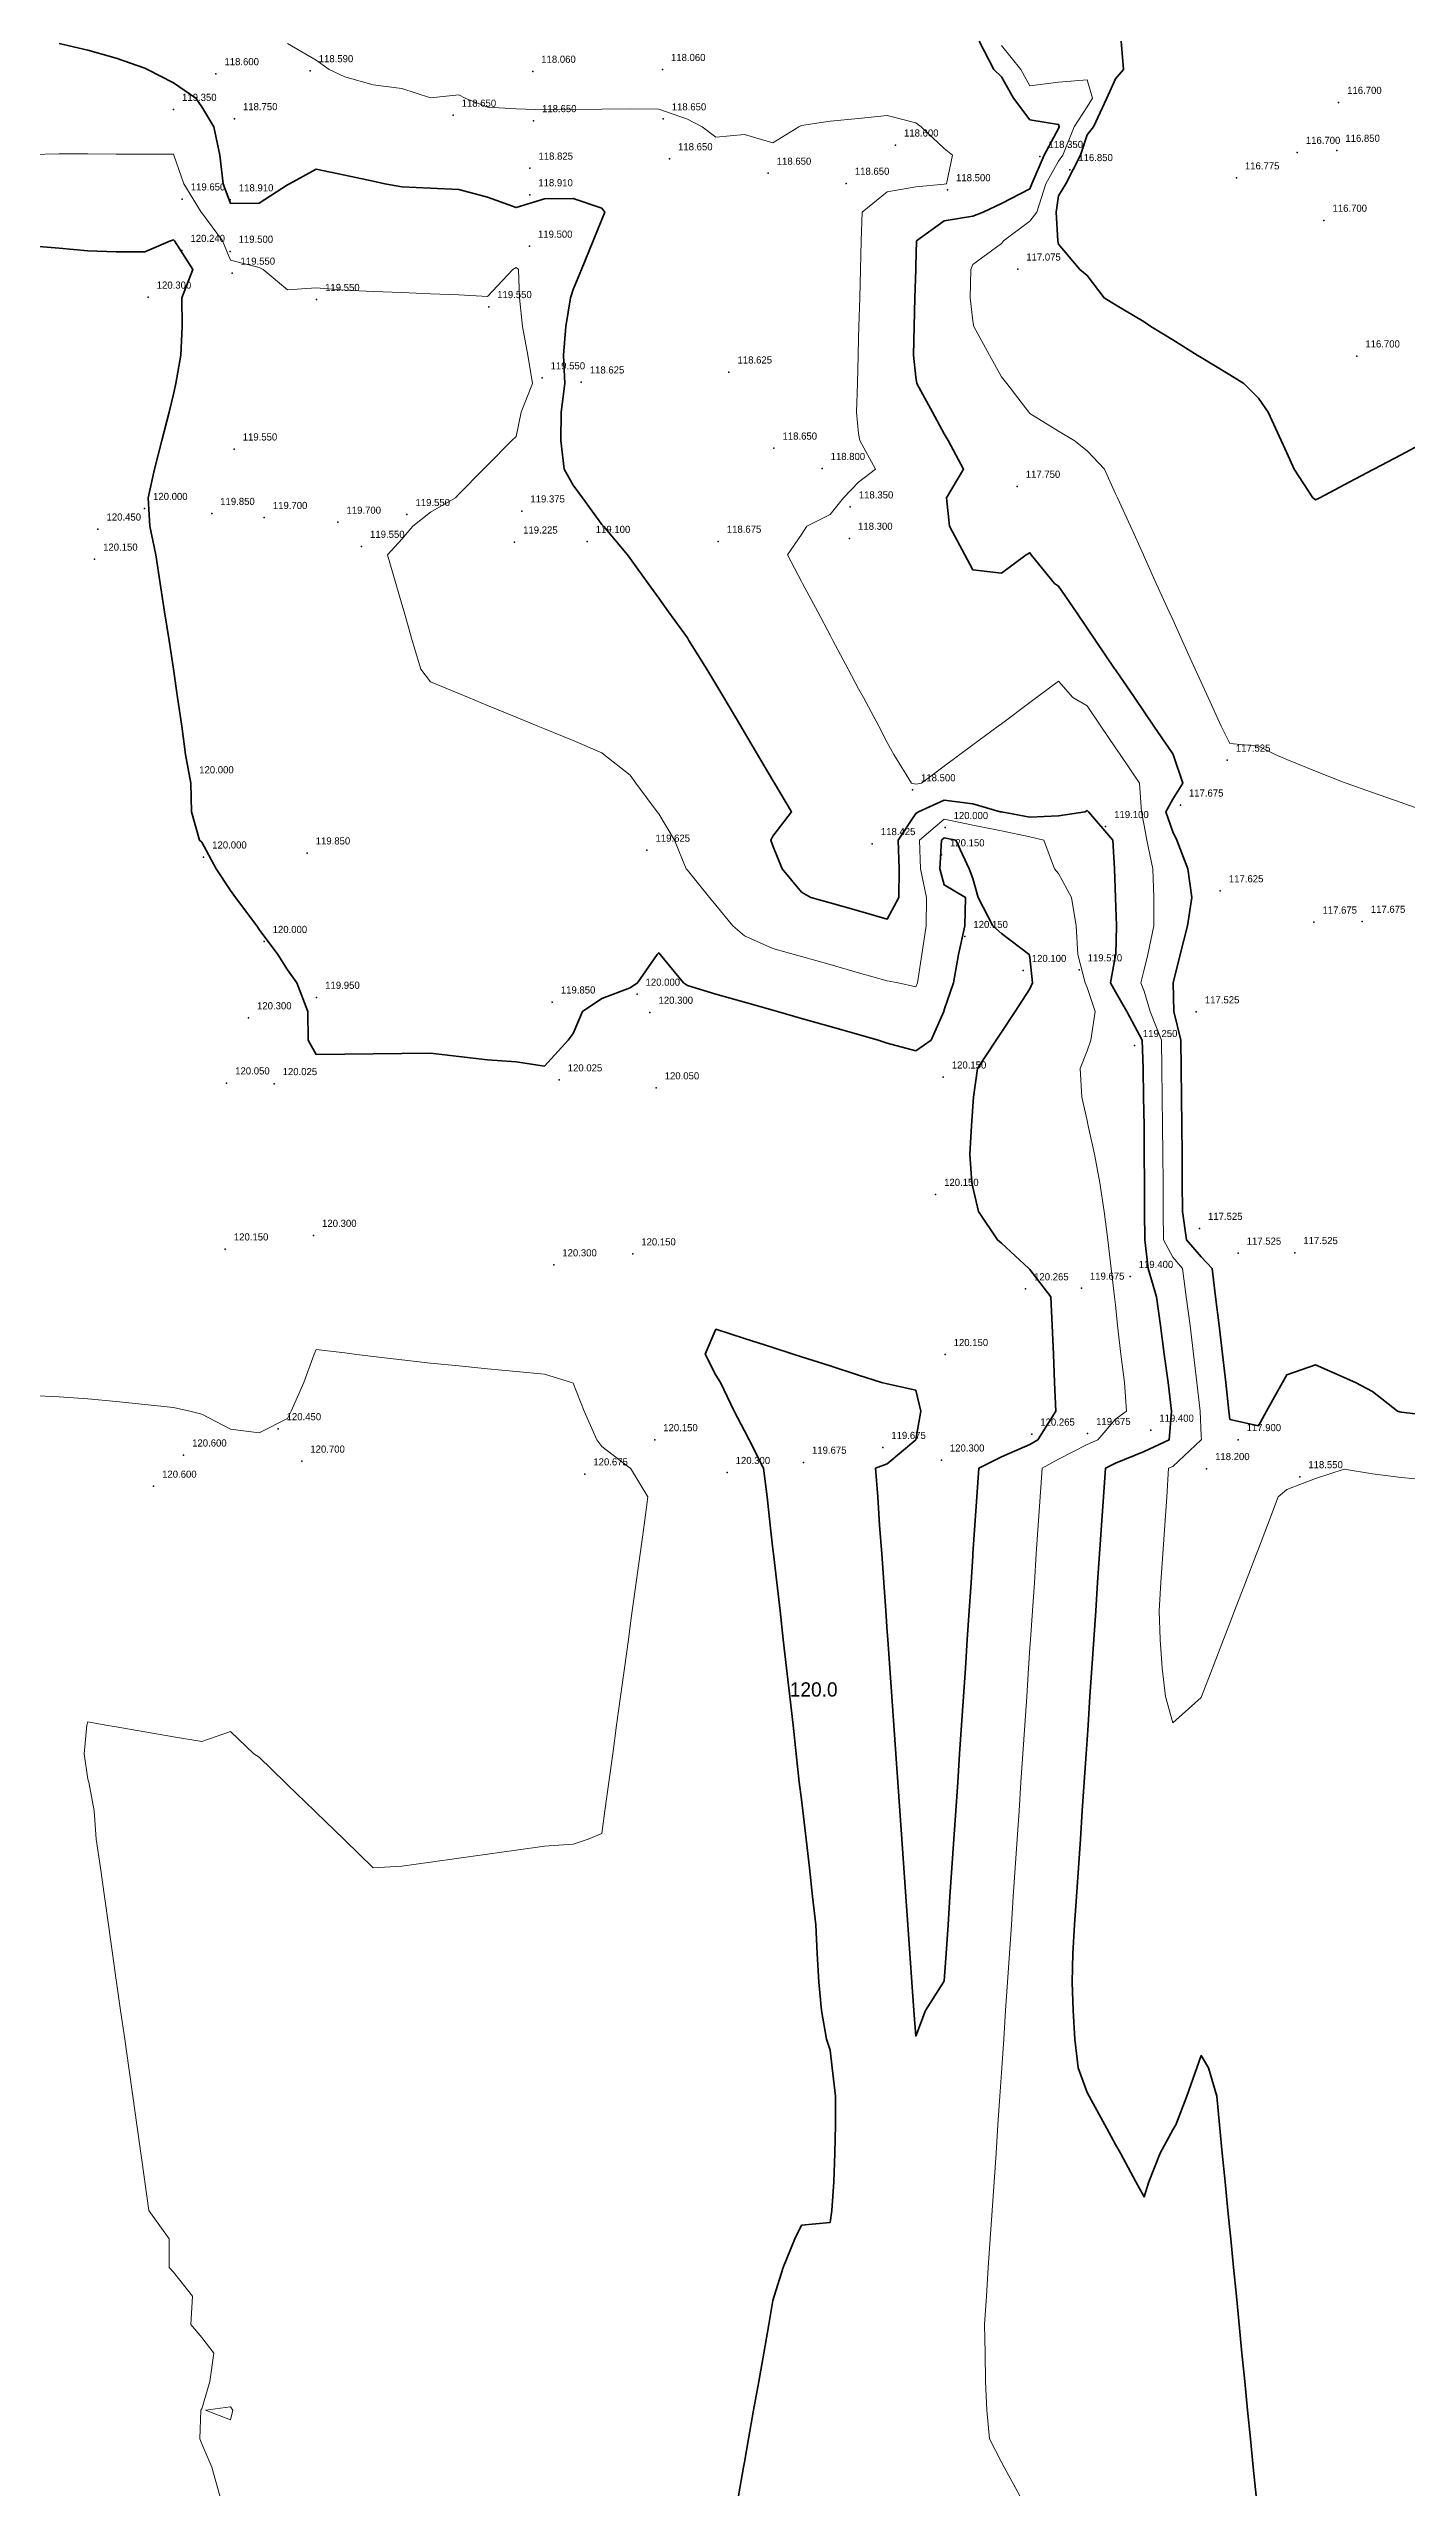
# Model space of a CAD drawing. Header units: metres. Extents: x 287882 to 288136, y 62808 to 63073.
# Drawn here: x 288017.2 to 288064.8, y 62942.3 to 63027.8 of the extents above; entities that cross this region are included whole.
import ezdxf

# ---------------------------------------------------------------- set-up
doc = ezdxf.new("R2010")
doc.units = ezdxf.units.M
for name, color, linetype in [('TOPO-CONT-PRIMARY', 2, 'Continuous'), ('TOPO-CONT-SECONDARY', 253, 'Continuous'), ('TOPO-CONT-TEXT', 3, 'Continuous'), ('TOPO-POINTS', 1, 'Continuous')]:
    doc.layers.add(name, color=color, linetype=linetype)

msp = doc.modelspace()

# ---------------------------------------------------------------- linework, layer by layer
at = {"layer": 'TOPO-CONT-PRIMARY', "lineweight": 35}
for points, elevation in [([(288059.519, 62942.043), (288059.42, 62943.043), (288059.322, 62944.043), (288059.223, 62945.043), (288059.125, 62946.043), (288059.026, 62947.043), (288058.928, 62948.043), (288058.829, 62949.043), (288058.731, 62950.043), (288058.632, 62951.043), (288058.6, 62951.366), (288058.534, 62952.043), (288058.435, 62953.043), (288058.337, 62954.043), (288058.238, 62955.043), (288058.14, 62956.043), (288057.852, 62957.043), (288057.6, 62957.464), (288057.439, 62957.043), (288057.095, 62956.043), (288056.714, 62955.043), (288056.6, 62954.86), (288056.16, 62954.043), (288055.765, 62953.043), (288055.6, 62952.517), (288055.312, 62953.043), (288054.766, 62954.043), (288054.6, 62954.346), (288054.219, 62955.043), (288053.672, 62956.043), (288053.6, 62956.175), (288053.287, 62957.043), (288053.169, 62958.043), (288053.113, 62959.043), (288053.081, 62960.043), (288053.097, 62961.043), (288053.165, 62962.043), (288053.232, 62963.043), (288053.299, 62964.043), (288053.366, 62965.043), (288053.433, 62966.043), (288053.501, 62967.043), (288053.568, 62968.043), (288053.6, 62968.527), (288053.635, 62969.043), (288053.702, 62970.043), (288053.769, 62971.043), (288053.836, 62972.043), (288053.904, 62973.043), (288053.971, 62974.043), (288054.038, 62975.043), (288054.105, 62976.043), (288054.172, 62977.043), (288054.24, 62978.043), (288054.6, 62978.221), (288055.6, 62978.627), (288056.481, 62979.043), (288056.554, 62980.043), (288056.437, 62981.043), (288056.303, 62982.043), (288056.169, 62983.043), (288056.035, 62984.043), (288055.737, 62985.043), (288055.622, 62986.043), (288055.616, 62987.043), (288055.61, 62988.043), (288055.604, 62989.043), (288055.6, 62989.593), (288055.595, 62990.043), (288055.582, 62991.043), (288055.565, 62992.043), (288055.534, 62993.043), (288054.989, 62994.043), (288054.6, 62994.728), (288054.416, 62995.043), (288054.6, 62996.019), (288054.606, 62996.043), (288054.632, 62997.043), (288054.6, 62998.022), (288054.599, 62998.043), (288054.564, 62999.043), (288054.505, 63000.043), (288053.647, 63001.043), (288053.6, 63001.09), (288053.538, 63001.043), (288052.6, 63000.905), (288051.6, 63000.854), (288050.6, 63001.035), (288050.559, 63001.043), (288049.6, 63001.324), (288048.6, 63001.445), (288047.693, 63001.043), (288047.6, 63000.976), (288046.98, 63000.043), (288047.022, 62999.043), (288047.003, 62998.043), (288046.6, 62997.284), (288045.6, 62997.568), (288044.6, 62997.852), (288043.928, 62998.043), (288043.6, 62998.221), (288042.926, 62999.043), (288042.6, 62999.854), (288042.528, 63000.043), (288042.6, 63000.184), (288043.247, 63001.043), (288042.655, 63002.043), (288042.6, 63002.135), (288042.062, 63003.043), (288041.6, 63003.822), (288041.469, 63004.043), (288040.876, 63005.043), (288040.6, 63005.509), (288040.282, 63006.043), (288039.656, 63007.043), (288039.6, 63007.13), (288038.944, 63008.043), (288038.6, 63008.522), (288038.226, 63009.043), (288037.6, 63009.915), (288037.508, 63010.043), (288036.663, 63011.043), (288036.6, 63011.109), (288035.928, 63012.043), (288035.6, 63012.485), (288035.287, 63013.043), (288035.171, 63014.043), (288035.183, 63015.043), (288035.304, 63016.043), (288035.262, 63017.043), (288035.34, 63018.043), (288035.506, 63019.043), (288035.6, 63019.343), (288035.887, 63020.043), (288036.296, 63021.043), (288036.6, 63021.788), (288036.705, 63022.043), (288036.6, 63022.193), (288035.6, 63022.526), (288034.6, 63022.517), (288033.6, 63022.206), (288032.6, 63022.571), (288031.6, 63022.845), (288030.6, 63022.887), (288029.6, 63022.931), (288029.005, 63023.043), (288028.6, 63023.129), (288027.6, 63023.341), (288026.6, 63023.553), (288025.666, 63023.043), (288025.6, 63023.007), (288024.6, 63022.362), (288023.6, 63022.353), (288023.345, 63023.043), (288023.231, 63024.043), (288023.01, 63025.043), (288022.6, 63025.741), (288022.388, 63026.043), (288021.6, 63026.583), (288020.694, 63027.043), (288020.6, 63027.091), (288019.6, 63027.448), (288018.6, 63027.719), (288017.6, 63027.953)], 119), ([(288065.6, 62979.893), (288064.6, 62980.002), (288064.474, 62980.043), (288063.6, 62980.727), (288062.997, 62981.043), (288062.6, 62981.221), (288061.6, 62981.668), (288060.6, 62981.318), (288060.447, 62981.043), (288059.89, 62980.043), (288059.6, 62979.523), (288058.6, 62979.753), (288058.571, 62980.043), (288058.457, 62981.043), (288058.342, 62982.043), (288058.226, 62983.043), (288058.104, 62984.043), (288057.977, 62985.043), (288057.6, 62985.448), (288057.081, 62986.043), (288056.938, 62987.043), (288056.934, 62988.043), (288056.93, 62989.043), (288056.919, 62990.043), (288056.908, 62991.043), (288056.896, 62992.043), (288056.884, 62993.043), (288056.645, 62994.043), (288056.61, 62995.043), (288056.862, 62996.043), (288057.113, 62997.043), (288057.272, 62998.043), (288057.128, 62999.043), (288056.747, 63000.043), (288056.6, 63000.339), (288056.356, 63001.043), (288056.6, 63001.483), (288056.953, 63002.043), (288056.617, 63003.043), (288056.6, 63003.068), (288055.937, 63004.043), (288055.6, 63004.538), (288055.257, 63005.043), (288054.6, 63006.009), (288054.577, 63006.043), (288053.896, 63007.043), (288053.6, 63007.479), (288053.216, 63008.043), (288052.6, 63008.949), (288052.458, 63009.043), (288051.644, 63010.043), (288051.6, 63010.117), (288051.471, 63010.043), (288050.6, 63009.396), (288049.6, 63009.517), (288049.32, 63010.043), (288048.787, 63011.043), (288048.674, 63012.043), (288049.278, 63013.043), (288048.731, 63014.043), (288048.6, 63014.284), (288048.185, 63015.043), (288047.639, 63016.043), (288047.6, 63016.265), (288047.516, 63017.043), (288047.543, 63018.043), (288047.57, 63019.043), (288047.597, 63020.043), (288047.6, 63020.166), (288047.624, 63021.043), (288048.6, 63021.75), (288049.6, 63021.91), (288049.959, 63022.043), (288050.6, 63022.357), (288051.6, 63022.865), (288051.669, 63023.043), (288052.092, 63024.043), (288052.6, 63024.982), (288052.626, 63025.043), (288052.6, 63025.116), (288051.6, 63025.283), (288051.029, 63026.043), (288050.6, 63026.793), (288050.334, 63027.043), (288049.826, 63028.043)], 118), ([(288065.531, 63014.043), (288064.6, 63013.551), (288063.639, 63013.043), (288063.6, 63013.023), (288062.6, 63012.494), (288061.748, 63012.043), (288061.6, 63011.965), (288061.507, 63012.043), (288060.859, 63013.043), (288060.6, 63013.611), (288060.404, 63014.043), (288059.949, 63015.043), (288059.6, 63015.531), (288059.093, 63016.043), (288058.6, 63016.345), (288057.6, 63016.958), (288057.461, 63017.043), (288056.6, 63017.571), (288055.829, 63018.043), (288055.6, 63018.201), (288054.6, 63018.796), (288054.197, 63019.043), (288053.6, 63019.832), (288053.349, 63020.043), (288052.6, 63020.929), (288052.573, 63021.043), (288052.519, 63022.043), (288052.6, 63022.617), (288052.852, 63023.043), (288053.371, 63024.043), (288053.6, 63024.758), (288053.827, 63025.043), (288054.296, 63026.043), (288054.6, 63026.724), (288054.878, 63027.043), (288054.794, 63028.043)], 117), ([(288041.392, 62942.043), (288041.569, 62943.043), (288041.6, 62943.22), (288041.746, 62944.043), (288041.922, 62945.043), (288042.099, 62946.043), (288042.275, 62947.043), (288042.452, 62948.043), (288042.6, 62948.884), (288042.643, 62949.043), (288042.954, 62950.043), (288043.359, 62951.043), (288043.6, 62951.523), (288044.6, 62951.615), (288044.655, 62952.043), (288044.729, 62953.043), (288044.768, 62954.043), (288044.793, 62955.043), (288044.784, 62956.043), (288044.67, 62957.043), (288044.6, 62957.657), (288044.479, 62958.043), (288044.3, 62959.043), (288044.206, 62960.043), (288044.147, 62961.043), (288044.1, 62962.043), (288043.987, 62963.043), (288043.873, 62964.043), (288043.759, 62965.043), (288043.645, 62966.043), (288043.6, 62966.434), (288043.517, 62967.043), (288043.416, 62968.043), (288043.303, 62969.043), (288043.189, 62970.043), (288043.075, 62971.043), (288042.961, 62972.043), (288042.847, 62973.043), (288042.733, 62974.043), (288042.619, 62975.043), (288042.6, 62975.211), (288042.505, 62976.043), (288042.391, 62977.043), (288042.269, 62978.043), (288041.764, 62979.043), (288041.6, 62979.358), (288041.243, 62980.043), (288040.763, 62981.043), (288040.6, 62981.3), (288040.23, 62982.043), (288040.6, 62982.914), (288041.6, 62982.592), (288042.6, 62982.27), (288043.302, 62982.043), (288043.6, 62981.947), (288044.6, 62981.625), (288045.6, 62981.303), (288046.404, 62981.043), (288046.6, 62980.998), (288047.6, 62980.776), (288047.78, 62980.043), (288047.6, 62979.051), (288047.599, 62979.043), (288046.6, 62978.199), (288046.195, 62978.043), (288046.266, 62977.043), (288046.336, 62976.043), (288046.407, 62975.043), (288046.478, 62974.043), (288046.548, 62973.043), (288046.6, 62972.307), (288046.619, 62972.043), (288046.689, 62971.043), (288046.76, 62970.043), (288046.831, 62969.043), (288046.901, 62968.043), (288046.972, 62967.043), (288047.043, 62966.043), (288047.113, 62965.043), (288047.184, 62964.043), (288047.255, 62963.043), (288047.325, 62962.043), (288047.396, 62961.043), (288047.467, 62960.043), (288047.537, 62959.043), (288047.6, 62958.152), (288047.941, 62959.043), (288048.567, 62960.043), (288048.6, 62960.083), (288048.665, 62961.043), (288048.732, 62962.043), (288048.799, 62963.043), (288048.866, 62964.043), (288048.934, 62965.043), (288049.001, 62966.043), (288049.068, 62967.043), (288049.135, 62968.043), (288049.202, 62969.043), (288049.269, 62970.043), (288049.337, 62971.043), (288049.404, 62972.043), (288049.471, 62973.043), (288049.538, 62974.043), (288049.6, 62974.967), (288049.605, 62975.043), (288049.673, 62976.043), (288049.74, 62977.043), (288049.807, 62978.043), (288050.6, 62978.44), (288051.6, 62978.876), (288051.875, 62979.043), (288052.503, 62980.043), (288052.464, 62981.043), (288052.421, 62982.043), (288052.379, 62983.043), (288052.336, 62984.043), (288051.6, 62985.001), (288051.56, 62985.043), (288050.6, 62985.928), (288050.466, 62986.043), (288049.801, 62987.043), (288049.6, 62987.889), (288049.566, 62988.043), (288049.49, 62989.043), (288049.555, 62990.043), (288049.6, 62990.732), (288049.621, 62991.043), (288049.757, 62992.043), (288050.415, 62993.043), (288050.6, 62993.323), (288051.077, 62994.043), (288051.6, 62994.833), (288051.688, 62995.043), (288051.6, 62995.931), (288051.575, 62996.043), (288050.6, 62996.782), (288050.295, 62997.043), (288049.788, 62998.043), (288049.6, 62998.7), (288049.476, 62999.043), (288049.004, 63000.043), (288048.6, 63000.127), (288048.501, 63000.043), (288048.44, 62999.043), (288048.6, 62998.481), (288049.341, 62998.043), (288049.317, 62997.043), (288049.093, 62996.043), (288048.925, 62995.043), (288048.6, 62994.105), (288048.587, 62994.043), (288048.135, 62993.043), (288047.6, 62992.669), (288046.6, 62992.932), (288046.282, 62993.043), (288045.6, 62993.237), (288044.6, 62993.521), (288043.6, 62993.805), (288042.761, 62994.043), (288042.6, 62994.089), (288041.6, 62994.373), (288040.6, 62994.657), (288039.6, 62994.956), (288039.467, 62995.043), (288038.648, 62996.043), (288038.6, 62996.101), (288038.546, 62996.043), (288037.858, 62995.043), (288037.6, 62994.869), (288036.6, 62994.498), (288035.922, 62994.043), (288035.6, 62993.279), (288035.427, 62993.043), (288034.6, 62992.133), (288033.6, 62992.284), (288032.6, 62992.347), (288031.6, 62992.464), (288030.6, 62992.588), (288029.6, 62992.575), (288028.6, 62992.561), (288027.6, 62992.548), (288026.6, 62992.535), (288026.32, 62993.043), (288026.302, 62994.043), (288025.918, 62995.043), (288025.6, 62995.509), (288025.254, 62996.043), (288024.6, 62996.918), (288024.516, 62997.043), (288023.78, 62998.043), (288023.6, 62998.283), (288023.093, 62999.043), (288022.6, 62999.977), (288022.512, 63000.043), (288022.234, 63001.043), (288022.207, 63002.043), (288022.028, 63003.043), (288021.891, 63004.043), (288021.747, 63005.043), (288021.6, 63006.034), (288021.599, 63006.043), (288021.446, 63007.043), (288021.293, 63008.043), (288021.14, 63009.043), (288020.988, 63010.043), (288020.779, 63011.043), (288020.712, 63012.043), (288020.941, 63013.043), (288021.196, 63014.043), (288021.446, 63015.043), (288021.6, 63015.675), (288021.686, 63016.043), (288021.856, 63017.043), (288021.906, 63018.043), (288021.894, 63019.043), (288022.276, 63020.043), (288021.643, 63021.043), (288021.6, 63021.073), (288021.5, 63021.043), (288020.6, 63020.658), (288019.6, 63020.662), (288018.6, 63020.691), (288017.6, 63020.785), (288016.6, 63020.871)], 120)]:
    msp.add_lwpolyline(points, dxfattribs=dict(at, elevation=elevation))
at = {"layer": 'TOPO-CONT-SECONDARY', "lineweight": 13}
for points, elevation in [([(288065.6, 62977.629), (288064.6, 62977.721), (288063.6, 62977.842), (288062.6, 62978.008), (288061.6, 62977.687), (288060.6, 62977.303), (288060.299, 62977.043), (288059.915, 62976.043), (288059.6, 62975.223), (288059.531, 62975.043), (288059.147, 62974.043), (288058.763, 62973.043), (288058.6, 62972.62), (288058.379, 62972.043), (288057.995, 62971.043), (288057.611, 62970.043), (288057.6, 62970.016), (288056.6, 62969.129), (288056.344, 62970.043), (288056.226, 62971.043), (288056.164, 62972.043), (288056.125, 62973.043), (288056.187, 62974.043), (288056.254, 62975.043), (288056.322, 62976.043), (288056.389, 62977.043), (288056.456, 62978.043), (288056.6, 62978.108), (288057.6, 62979.033), (288057.606, 62979.043), (288057.6, 62979.174), (288057.565, 62980.043), (288057.45, 62981.043), (288057.331, 62982.043), (288057.207, 62983.043), (288057.073, 62984.043), (288056.939, 62985.043), (288056.6, 62985.436), (288056.272, 62986.043), (288056.266, 62987.043), (288056.26, 62988.043), (288056.254, 62989.043), (288056.242, 62990.043), (288056.231, 62991.043), (288056.219, 62992.043), (288056.203, 62993.043), (288055.813, 62994.043), (288055.6, 62994.755), (288055.483, 62995.043), (288055.6, 62995.511), (288055.734, 62996.043), (288055.936, 62997.043), (288055.936, 62998.043), (288055.903, 62999.043), (288055.695, 63000.043), (288055.6, 63000.561), (288055.505, 63001.043), (288055.441, 63002.043), (288054.761, 63003.043), (288054.6, 63003.28), (288054.081, 63004.043), (288053.6, 63004.751), (288053.103, 63005.043), (288052.6, 63005.615), (288051.833, 63005.043), (288051.6, 63004.871), (288050.6, 63004.126), (288050.489, 63004.043), (288049.6, 63003.382), (288049.145, 63003.043), (288048.6, 63002.638), (288047.801, 63002.043), (288047.6, 63002.014), (288047.449, 63002.043), (288046.829, 63003.043), (288046.6, 63003.473), (288046.31, 63004.043), (288045.765, 63005.043), (288045.6, 63005.353), (288045.233, 63006.043), (288044.701, 63007.043), (288044.6, 63007.233), (288044.169, 63008.043), (288043.637, 63009.043), (288043.6, 63009.113), (288043.105, 63010.043), (288043.6, 63010.76), (288043.785, 63011.043), (288044.6, 63011.451), (288045.075, 63012.043), (288045.6, 63012.585), (288046.185, 63013.043), (288045.639, 63014.043), (288045.6, 63014.299), (288045.53, 63015.043), (288045.557, 63016.043), (288045.583, 63017.043), (288045.6, 63017.636), (288045.611, 63018.043), (288045.638, 63019.043), (288045.665, 63020.043), (288045.692, 63021.043), (288045.719, 63022.043), (288046.6, 63022.759), (288047.6, 63022.93), (288048.6, 63023.026), (288048.681, 63023.043), (288048.886, 63024.043), (288048.6, 63024.281), (288047.792, 63025.043), (288047.6, 63025.181), (288046.6, 63025.436), (288045.6, 63025.334), (288044.6, 63025.232), (288043.6, 63025.09), (288043.503, 63025.043), (288042.6, 63024.477), (288041.6, 63024.773), (288040.6, 63024.679), (288040.116, 63025.043), (288039.6, 63025.311), (288038.6, 63025.654), (288037.6, 63025.672), (288036.6, 63025.66), (288035.6, 63025.648), (288034.6, 63025.636), (288033.6, 63025.666), (288032.6, 63025.73), (288031.818, 63026.043), (288031.6, 63026.163), (288030.6, 63026.055), (288029.6, 63026.38), (288028.6, 63026.509), (288027.6, 63026.785), (288027.05, 63027.043), (288026.6, 63027.373), (288025.6, 63027.956)], 118.5), ([(288065.511, 63001.043), (288064.6, 63001.365), (288063.6, 63001.717), (288062.675, 63002.043), (288062.6, 63002.072), (288061.6, 63002.467), (288060.6, 63002.873), (288060.186, 63003.043), (288059.6, 63003.345), (288058.6, 63003.435), (288058.301, 63004.043), (288057.846, 63005.043), (288057.6, 63005.584), (288057.391, 63006.043), (288056.936, 63007.043), (288056.6, 63007.781), (288056.481, 63008.043), (288056.026, 63009.043), (288055.6, 63009.979), (288055.571, 63010.043), (288055.116, 63011.043), (288054.661, 63012.043), (288054.6, 63012.176), (288054.206, 63013.043), (288053.6, 63013.691), (288053.145, 63014.043), (288052.6, 63014.377), (288051.6, 63014.99), (288051.559, 63015.043), (288050.785, 63016.043), (288050.6, 63016.284), (288050.185, 63017.043), (288049.639, 63018.043), (288049.6, 63018.239), (288049.502, 63019.043), (288049.529, 63020.043), (288049.6, 63020.213), (288050.6, 63020.946), (288050.673, 63021.043), (288051.6, 63021.727), (288051.84, 63022.043), (288052.156, 63023.043), (288052.6, 63023.832), (288052.752, 63024.043), (288053.152, 63025.043), (288053.6, 63025.735), (288053.792, 63026.043), (288053.6, 63026.683), (288052.6, 63026.598), (288051.6, 63026.471), (288051.281, 63027.043), (288050.6, 63027.889)], 117.5), ([(288051.244, 62942.043), (288050.697, 62943.043), (288050.6, 62943.221), (288050.184, 62944.043), (288050.085, 62945.043), (288050.046, 62946.043), (288050.026, 62947.043), (288050.013, 62948.043), (288050.075, 62949.043), (288050.142, 62950.043), (288050.209, 62951.043), (288050.276, 62952.043), (288050.344, 62953.043), (288050.411, 62954.043), (288050.478, 62955.043), (288050.545, 62956.043), (288050.6, 62956.863), (288050.612, 62957.043), (288050.68, 62958.043), (288050.747, 62959.043), (288050.814, 62960.043), (288050.881, 62961.043), (288050.948, 62962.043), (288051.015, 62963.043), (288051.083, 62964.043), (288051.15, 62965.043), (288051.217, 62966.043), (288051.284, 62967.043), (288051.351, 62968.043), (288051.419, 62969.043), (288051.486, 62970.043), (288051.553, 62971.043), (288051.6, 62971.747), (288051.62, 62972.043), (288051.687, 62973.043), (288051.754, 62974.043), (288051.822, 62975.043), (288051.889, 62976.043), (288051.956, 62977.043), (288052.023, 62978.043), (288052.6, 62978.357), (288053.6, 62978.871), (288053.978, 62979.043), (288054.6, 62979.758), (288054.986, 62980.043), (288054.907, 62981.043), (288054.783, 62982.043), (288054.663, 62983.043), (288054.6, 62983.77), (288054.564, 62984.043), (288054.444, 62985.043), (288054.331, 62986.043), (288054.198, 62987.043), (288054.043, 62988.043), (288053.861, 62989.043), (288053.644, 62990.043), (288053.6, 62990.227), (288053.417, 62991.043), (288053.364, 62992.043), (288053.6, 62992.669), (288053.727, 62993.043), (288053.88, 62994.043), (288053.6, 62994.889), (288053.538, 62995.043), (288053.277, 62996.043), (288053.221, 62997.043), (288053.053, 62998.043), (288052.6, 62998.88), (288052.457, 62999.043), (288052.089, 63000.043), (288051.6, 63000.161), (288050.6, 63000.37), (288049.6, 63000.577), (288048.6, 63000.78), (288047.727, 63000.043), (288047.77, 62999.043), (288047.972, 62998.043), (288047.968, 62997.043), (288047.814, 62996.043), (288047.66, 62995.043), (288047.6, 62994.912), (288046.985, 62995.043), (288046.6, 62995.119), (288045.6, 62995.403), (288044.6, 62995.687), (288043.6, 62995.971), (288043.344, 62996.043), (288042.6, 62996.255), (288041.6, 62996.7), (288041.197, 62997.043), (288040.6, 62997.771), (288040.377, 62998.043), (288039.6, 62998.991), (288039.557, 62999.043), (288039.149, 63000.043), (288038.6, 63000.969), (288038.541, 63001.043), (288037.798, 63002.043), (288037.6, 63002.326), (288036.674, 63003.043), (288036.6, 63003.108), (288035.6, 63003.533), (288034.6, 63003.945), (288034.361, 63004.043), (288033.6, 63004.357), (288032.6, 63004.769), (288031.934, 63005.043), (288031.6, 63005.181), (288030.6, 63005.593), (288030.26, 63006.043), (288029.965, 63007.043), (288029.678, 63008.043), (288029.6, 63008.314), (288029.391, 63009.043), (288029.103, 63010.043), (288029.6, 63010.594), (288029.986, 63011.043), (288030.6, 63011.54), (288031.477, 63012.043), (288031.6, 63012.168), (288032.465, 63013.043), (288032.6, 63013.18), (288033.453, 63014.043), (288033.6, 63014.192), (288033.779, 63015.043), (288034.181, 63016.043), (288034.01, 63017.043), (288033.824, 63018.043), (288033.719, 63019.043), (288033.682, 63020.043), (288033.6, 63020.104), (288033.484, 63020.043), (288032.6, 63019.099), (288031.6, 63019.149), (288030.6, 63019.191), (288029.6, 63019.232), (288028.6, 63019.274), (288027.6, 63019.315), (288026.6, 63019.398), (288025.6, 63019.325), (288024.742, 63020.043), (288024.6, 63020.112), (288023.6, 63020.366), (288023.321, 63021.043), (288022.6, 63022.021), (288022.57, 63022.043), (288021.964, 63023.043), (288021.613, 63024.043), (288021.6, 63024.077), (288020.6, 63024.08), (288019.6, 63024.084), (288018.6, 63024.087), (288017.6, 63024.089), (288016.6, 63024.074)], 119.5), ([(288023.22, 62942.043), (288022.947, 62943.043), (288022.6, 62943.866), (288022.527, 62944.043), (288022.564, 62945.043), (288022.6, 62945.093), (288022.874, 62946.043), (288023.02, 62947.043), (288022.6, 62947.59), (288022.213, 62948.043), (288022.265, 62949.043), (288021.6, 62949.876), (288021.453, 62950.043), (288021.453, 62951.043), (288020.744, 62952.043), (288020.602, 62953.043), (288020.6, 62953.056), (288020.46, 62954.043), (288020.318, 62955.043), (288020.176, 62956.043), (288020.034, 62957.043), (288019.893, 62958.043), (288019.751, 62959.043), (288019.609, 62960.043), (288019.6, 62960.104), (288019.467, 62961.043), (288019.325, 62962.043), (288019.183, 62963.043), (288019.041, 62964.043), (288018.899, 62965.043), (288018.821, 62966.043), (288018.641, 62967.043), (288018.6, 62967.152), (288018.474, 62968.043), (288018.572, 62969.043), (288018.6, 62969.155), (288019.237, 62969.043), (288019.6, 62968.98), (288020.6, 62968.805), (288021.6, 62968.63), (288022.6, 62968.467), (288023.6, 62968.823), (288024.416, 62968.043), (288024.6, 62967.921), (288025.507, 62967.043), (288025.6, 62966.953), (288026.539, 62966.043), (288026.6, 62965.984), (288027.571, 62965.043), (288027.6, 62965.015), (288028.6, 62964.047), (288029.6, 62964.104), (288030.6, 62964.244), (288031.6, 62964.384), (288032.6, 62964.523), (288033.6, 62964.663), (288034.6, 62964.803), (288035.6, 62964.874), (288036.125, 62965.043), (288036.6, 62965.243), (288036.71, 62966.043), (288036.848, 62967.043), (288036.985, 62968.043), (288037.122, 62969.043), (288037.26, 62970.043), (288037.397, 62971.043), (288037.534, 62972.043), (288037.6, 62972.523), (288037.672, 62973.043), (288037.809, 62974.043), (288037.946, 62975.043), (288038.084, 62976.043), (288038.221, 62977.043), (288037.614, 62978.043), (288037.6, 62978.048), (288036.6, 62978.808), (288036.435, 62979.043), (288035.985, 62980.043), (288035.6, 62981.029), (288035.546, 62981.043), (288034.6, 62981.344), (288033.6, 62981.437), (288032.6, 62981.531), (288031.6, 62981.625), (288030.6, 62981.724), (288029.6, 62981.839), (288028.6, 62981.962), (288027.934, 62982.043), (288027.6, 62982.084), (288026.6, 62982.207), (288026.534, 62982.043), (288026.17, 62981.043), (288025.726, 62980.043), (288025.6, 62979.79), (288024.6, 62979.289), (288023.6, 62979.413), (288022.6, 62979.939), (288022.18, 62980.043), (288021.6, 62980.176), (288020.6, 62980.277), (288019.6, 62980.378), (288018.6, 62980.479), (288017.6, 62980.54), (288016.6, 62980.593)], 120.5), ([(288023.6, 62944.708), (288023.686, 62945.043), (288023.6, 62945.161), (288022.729, 62945.043), (288023.6, 62944.708)], 120.5)]:
    msp.add_lwpolyline(points, dxfattribs=dict(at, elevation=elevation))
at = {"layer": 'TOPO-POINTS'}
for p in [(288023.087, 63026.896), (288026.39, 63027), (288034.183, 63026.98), (288038.726, 63027.042), (288021.603, 63025.645), (288062.41, 63025.891), (288023.736, 63025.32), (288031.395, 63025.441), (288034.21, 63025.251), (288038.753, 63025.313), (288038.975, 63023.916), (288046.889, 63024.397), (288051.951, 63023.997), (288060.962, 63024.139), (288062.347, 63024.212), (288034.086, 63023.587), (288042.432, 63023.409), (288045.167, 63023.056), (288052.994, 63023.536), (288058.829, 63023.246), (288021.908, 63022.508), (288023.593, 63022.477), (288034.08, 63022.655), (288048.712, 63022.831), (288061.896, 63021.761), (288021.897, 63020.705), (288023.583, 63020.675), (288034.069, 63020.853), (288023.652, 63019.907), (288051.171, 63020.051), (288020.715, 63019.069), (288026.613, 63018.986), (288032.642, 63018.737), (288063.047, 63017.007), (288034.511, 63016.242), (288041.058, 63016.446), (288035.883, 63016.096), (288023.727, 63013.748), (288042.634, 63013.779), (288044.318, 63013.065), (288051.153, 63012.441), (288020.587, 63011.665), (288022.94, 63011.49), (288024.783, 63011.348), (288027.362, 63011.182), (288029.778, 63011.452), (288033.802, 63011.577), (288045.305, 63011.719), (288018.958, 63010.943), (288028.188, 63010.337), (288033.549, 63010.487), (288036.092, 63010.51), (288040.682, 63010.516), (288045.28, 63010.62), (288018.838, 63009.889), (288058.513, 63002.847), (288022.203, 63002.088), (288047.485, 63001.809), (288056.868, 63001.273), (288046.079, 62999.923), (288048.626, 63000.485), (288054.251, 63000.52), (288022.658, 62999.454), (288026.284, 62999.596), (288038.185, 62999.691), (288048.501, 62999.53), (288058.267, 62998.27), (288024.776, 62996.495), (288049.319, 62996.669), (288061.545, 62997.173), (288063.238, 62997.2), (288051.365, 62995.479), (288053.32, 62995.501), (288026.617, 62994.539), (288034.87, 62994.374), (288037.837, 62994.647), (288038.29, 62994.014), (288057.427, 62994.03), (288024.229, 62993.82), (288055.256, 62992.85), (288023.463, 62991.538), (288025.125, 62991.514), (288035.111, 62991.645), (288038.507, 62991.366), (288048.563, 62991.746), (288048.294, 62987.634), (288057.537, 62986.442), (288023.417, 62985.722), (288026.506, 62986.198), (288037.686, 62985.55), (288058.892, 62985.575), (288060.874, 62985.594), (288034.92, 62985.166), (288055.109, 62984.759), (288051.446, 62984.326), (288053.4, 62984.348), (288048.627, 62982.024), (288025.265, 62979.424), (288038.456, 62979.04), (288046.444, 62978.768), (288051.662, 62979.236), (288053.617, 62979.258), (288055.831, 62979.372), (288058.888, 62979.042), (288021.956, 62978.503), (288026.095, 62978.289), (288036.008, 62977.841), (288040.992, 62977.891), (288043.666, 62978.25), (288048.496, 62978.327), (288057.785, 62978.028), (288061.05, 62977.744), (288020.904, 62977.41)]:
    msp.add_point(p, dxfattribs=at)

# ---------------------------------------------------------------- texts
at = {"layer": 'TOPO-CONT-TEXT'}
for s, height, p in [('118.600', 0.25, (288023.387, 63027.196)), ('118.590', 0.25, (288026.69, 63027.3)), ('118.060', 0.25, (288034.483, 63027.28)), ('118.060', 0.25, (288039.026, 63027.342)), ('116.700', 0.25, (288062.71, 63026.191)), ('119.350', 0.25, (288021.903, 63025.945)), ('118.750', 0.25, (288024.036, 63025.62)), ('118.650', 0.25, (288031.695, 63025.741)), ('118.650', 0.25, (288034.51, 63025.551)), ('118.650', 0.25, (288039.053, 63025.613)), ('118.600', 0.25, (288047.189, 63024.697)), ('116.700', 0.25, (288061.262, 63024.439)), ('116.850', 0.25, (288062.647, 63024.512)), ('118.825', 0.25, (288034.386, 63023.887)), ('118.650', 0.25, (288039.275, 63024.216)), ('118.650', 0.25, (288042.732, 63023.709)), ('118.350', 0.25, (288052.251, 63024.297)), ('116.850', 0.25, (288053.294, 63023.836)), ('119.650', 0.25, (288022.208, 63022.808)), ('118.910', 0.25, (288023.893, 63022.777)), ('118.910', 0.25, (288034.38, 63022.955)), ('118.650', 0.25, (288045.467, 63023.356)), ('118.500', 0.25, (288049.012, 63023.131)), ('116.775', 0.25, (288059.129, 63023.546)), ('116.700', 0.25, (288062.196, 63022.061)), ('120.240', 0.25, (288022.197, 63021.005)), ('119.500', 0.25, (288034.369, 63021.153)), ('119.500', 0.25, (288023.883, 63020.975)), ('119.550', 0.25, (288023.952, 63020.207)), ('117.075', 0.25, (288051.471, 63020.351)), ('120.300', 0.25, (288021.015, 63019.369)), ('119.550', 0.25, (288026.913, 63019.286)), ('119.550', 0.25, (288032.942, 63019.037)), ('118.625', 0.25, (288041.358, 63016.746)), ('116.700', 0.25, (288063.347, 63017.307)), ('119.550', 0.25, (288034.811, 63016.542)), ('118.625', 0.25, (288036.183, 63016.396)), ('119.550', 0.25, (288024.027, 63014.048)), ('118.650', 0.25, (288042.934, 63014.079)), ('118.800', 0.25, (288044.618, 63013.365)), ('117.750', 0.25, (288051.453, 63012.741)), ('120.000', 0.25, (288020.887, 63011.965)), ('119.850', 0.25, (288023.24, 63011.79)), ('119.700', 0.25, (288025.083, 63011.648)), ('119.550', 0.25, (288030.078, 63011.752)), ('119.375', 0.25, (288034.102, 63011.877)), ('118.350', 0.25, (288045.605, 63012.019)), ('120.450', 0.25, (288019.258, 63011.243)), ('119.700', 0.25, (288027.662, 63011.482)), ('119.225', 0.25, (288033.849, 63010.787)), ('119.100', 0.25, (288036.392, 63010.81)), ('118.675', 0.25, (288040.982, 63010.816)), ('118.300', 0.25, (288045.58, 63010.92)), ('120.150', 0.25, (288019.138, 63010.189)), ('119.550', 0.25, (288028.488, 63010.637)), ('117.525', 0.25, (288058.813, 63003.147)), ('120.000', 0.25, (288022.503, 63002.388)), ('118.500', 0.25, (288047.785, 63002.109)), ('117.675', 0.25, (288057.168, 63001.573)), ('120.000', 0.25, (288048.926, 63000.785)), ('119.100', 0.25, (288054.551, 63000.82)), ('120.000', 0.25, (288022.958, 62999.754)), ('119.850', 0.25, (288026.584, 62999.896)), ('119.625', 0.25, (288038.485, 62999.991)), ('118.425', 0.25, (288046.379, 63000.223)), ('120.150', 0.25, (288048.801, 62999.83)), ('117.625', 0.25, (288058.567, 62998.57)), ('117.675', 0.25, (288061.845, 62997.473)), ('117.675', 0.25, (288063.538, 62997.5)), ('120.000', 0.25, (288025.076, 62996.795)), ('120.150', 0.25, (288049.619, 62996.969)), ('120.100', 0.25, (288051.665, 62995.779)), ('119.510', 0.25, (288053.62, 62995.801)), ('119.950', 0.25, (288026.917, 62994.839)), ('119.850', 0.25, (288035.17, 62994.674)), ('120.000', 0.25, (288038.137, 62994.947)), ('120.300', 0.25, (288024.529, 62994.12)), ('120.300', 0.25, (288038.59, 62994.314)), ('117.525', 0.25, (288057.727, 62994.33)), ('119.250', 0.25, (288055.556, 62993.15)), ('120.150', 0.25, (288048.863, 62992.046)), ('120.050', 0.25, (288023.763, 62991.838)), ('120.025', 0.25, (288025.425, 62991.814)), ('120.025', 0.25, (288035.411, 62991.945)), ('120.050', 0.25, (288038.807, 62991.666)), ('120.150', 0.25, (288048.594, 62987.934)), ('120.150', 0.25, (288023.717, 62986.022)), ('120.300', 0.25, (288026.806, 62986.498)), ('117.525', 0.25, (288057.837, 62986.742)), ('120.300', 0.25, (288035.22, 62985.466)), ('120.150', 0.25, (288037.986, 62985.85)), ('117.525', 0.25, (288059.192, 62985.875)), ('117.525', 0.25, (288061.174, 62985.894)), ('120.265', 0.25, (288051.746, 62984.626)), ('119.675', 0.25, (288053.7, 62984.648)), ('119.400', 0.25, (288055.409, 62985.059)), ('120.150', 0.25, (288048.927, 62982.324)), ('120.450', 0.25, (288025.565, 62979.724)), ('120.150', 0.25, (288038.756, 62979.34)), ('120.265', 0.25, (288051.962, 62979.536)), ('119.675', 0.25, (288053.917, 62979.558)), ('119.400', 0.25, (288056.131, 62979.672)), ('117.900', 0.25, (288059.188, 62979.342)), ('120.600', 0.25, (288022.256, 62978.803)), ('120.700', 0.25, (288026.395, 62978.589)), ('119.675', 0.25, (288043.966, 62978.55)), ('119.675', 0.25, (288046.744, 62979.068)), ('120.300', 0.25, (288048.796, 62978.627)), ('118.200', 0.25, (288058.085, 62978.328)), ('120.600', 0.25, (288021.204, 62977.71)), ('120.675', 0.25, (288036.308, 62978.141)), ('120.300', 0.25, (288041.292, 62978.191)), ('118.550', 0.25, (288061.35, 62978.044)), ('120.0', 0.5, (288043.189, 62970.043))]:
    msp.add_text(s, height=height, dxfattribs=at).set_placement(p)

doc.saveas('drawing.dxf')
